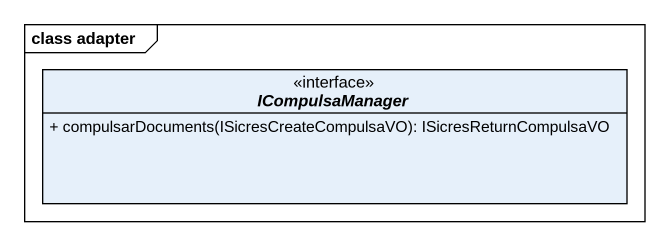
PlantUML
@startuml
mainframe class adapter
hide circle
hide empty members
skinparam classAttributeIconSize 0
interface ICompulsaManager <<interface>> {
  + compulsarDocuments(ISicresCreateCompulsaVO): ISicresReturnCompulsaVO
}
@enduml
